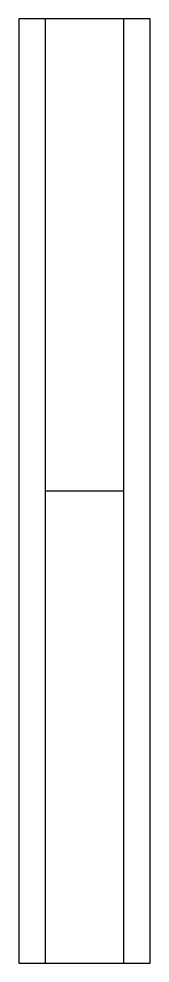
# Model space of a CAD drawing. Header units: inches. Extents: x 1531 to 3727, y 1742 to 4091.
# Drawn here: x 3412 to 3422, y 4019.4 to 4091.4 of the extents above.
import ezdxf

# ---------------------------------------------------------------- set-up
doc = ezdxf.new("R2010")
doc.units = ezdxf.units.IN
doc.header["$MEASUREMENT"] = 0

msp = doc.modelspace()

# ---------------------------------------------------------------- linework, layer by layer
at = {"color": 41, "true_color": 0xf4ee51}
for p, q in [((3421.98, 4091.368), (3411.98, 4091.368)), ((3411.98, 4091.368), (3411.98, 4019.368)), ((3413.98, 4091.368), (3413.98, 4019.368)), ((3419.98, 4019.368), (3419.98, 4091.368)), ((3421.98, 4019.368), (3421.98, 4091.368)), ((3419.98, 4055.368), (3413.98, 4055.368)), ((3411.98, 4019.368), (3421.98, 4019.368))]:
    msp.add_line(p, q, dxfattribs=at)

doc.saveas('drawing.dxf')
